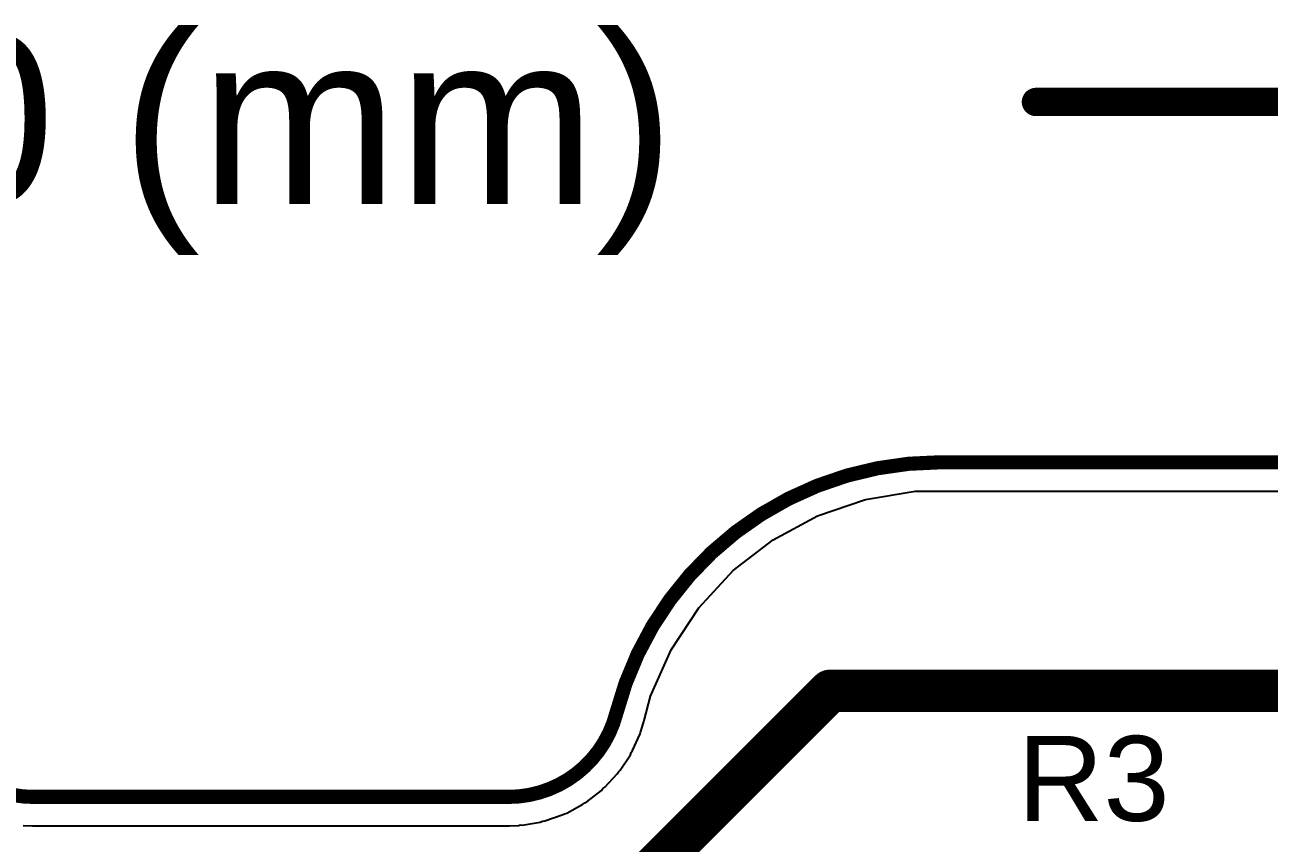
# Model space of a CAD drawing. Header units: inches. Extents: x -3 to 331, y -3 to 61.
# Drawn here: x 7.79 to 18.95, y 24.09 to 31.42 of the extents above; entities that cross this region are included whole.
import ezdxf

# ---------------------------------------------------------------- set-up
doc = ezdxf.new("R2010")
doc.units = ezdxf.units.IN
for name, color, linetype in [('Board Outline', 216, 'Continuous'), ('Bottom Layer', 5, 'Continuous'), ('Dimension', 6, 'Continuous'), ('Top Layer', 1, 'Continuous'), ('Top Overlay', 2, 'Continuous')]:
    doc.layers.add(name, color=color, linetype=linetype)
doc.styles.add('Arial', font='', dxfattribs={"height": 0.2})
doc.styles.get('Arial').set_extended_font_data('Arial')

msp = doc.modelspace()

# ---------------------------------------------------------------- linework, layer by layer
at = {"layer": 'Board Outline', "const_width": 0.127}
for points in [[(13.0952621, 25.25000284, -0.3419987131196474), (16.00000102, 27.50000342)], [(7.872984, 24.50000434, -0.341998713119649), (6.904741079999999, 25.25000284)], [(13.09525956, 25.25000284, -0.3419987131196459), (12.12701664, 24.50000434)]]:
    msp.add_lwpolyline(points, format="xyb", dxfattribs=at)
for points in [[(16.00000102, 27.50000342), (19.4999991, 27.50000342)], [(7.872984, 24.50000434), (12.12701664, 24.50000434)]]:
    msp.add_lwpolyline(points, dxfattribs=at)
at = {"layer": 'Board Outline', "const_width": 0.0635}
for points in [[(15.96825102, 27.50000342, 1), (16.03175102, 27.50000342, 1)], [(15.96825102, 27.50000342, 1), (16.03175102, 27.50000342, 1)], [(13.06350956, 25.25000284, 1), (13.12700956, 25.25000284, 1)], [(13.0635121, 25.25000284, 1), (13.1270121, 25.25000284, 1)], [(7.841233999999999, 24.50000434, 1), (7.904733999999999, 24.50000434, 1)], [(7.841233999999999, 24.50000434, 1), (7.904733999999999, 24.50000434, 1)], [(12.09526664, 24.50000434, 1), (12.15876664, 24.50000434, 1)], [(12.09526664, 24.50000434, 1), (12.15876664, 24.50000434, 1)]]:
    msp.add_lwpolyline(points, format="xyb", close=True, dxfattribs=at)
at = {"layer": 'Bottom Layer'}
for p, q in [((15.32715248, 27.16679352), (15.77367432, 27.24103772)), ((15.77367432, 27.24103772), (16.00000356, 27.24104026)), ((16.00000356, 27.24104026), (19.49999656, 27.24103518)), ((14.89886022, 27.02031934), (15.32715248, 27.16679352)), ((14.50039518, 26.80557758), (14.89886022, 27.02031934)), ((14.14253204, 26.52837976), (14.50039518, 26.80557758)), ((13.83500408, 26.1962646), (14.14253204, 26.52837976)), ((13.58609678, 25.81817544), (13.83500408, 26.1962646)), ((13.4025767, 25.4043942), (13.58609678, 25.81817544)), ((13.34599566, 25.18525824), (13.4025767, 25.4043942)), ((13.31166502, 25.08192596), (13.31926216, 25.09616266)), ((13.31926216, 25.09616266), (13.34311784, 25.17498394)), ((13.34311784, 25.17498394), (13.34364616, 25.18038144)), ((13.34364616, 25.18038144), (13.34599566, 25.18525824)), ((13.24140862, 24.91574138), (13.3081268, 25.06618812)), ((13.3081268, 25.06618812), (13.31166502, 25.08192596)), ((13.13048174, 24.74086746), (13.22097686, 24.87832718)), ((13.22097686, 24.87832718), (13.22904898, 24.89820014)), ((13.22904898, 24.89820014), (13.24140862, 24.91574138)), ((12.9923794, 24.58656246), (13.10419528, 24.70731914)), ((13.10419528, 24.70731914), (13.11541446, 24.72559444)), ((13.11541446, 24.72559444), (13.13048174, 24.74086746)), ((12.83084048, 24.45699452), (12.96094944, 24.55777918)), ((12.96094944, 24.55777918), (12.9750185, 24.57397168)), ((12.9750185, 24.57397168), (12.9923794, 24.58656246)), ((12.65023124, 24.355679), (12.79510522, 24.43375352)), ((12.79510522, 24.43375352), (12.81163808, 24.44741618)), ((12.81163808, 24.44741618), (12.83084048, 24.45699452)), ((12.45545642, 24.2853591), (12.6111762, 24.33861528)), ((12.6111762, 24.33861528), (12.62972836, 24.34938234)), ((12.62972836, 24.34938234), (12.65023124, 24.355679)), ((7.780032699999999, 24.24465052), (7.862321079999999, 24.24125962)), ((7.862321079999999, 24.24125962), (7.8676754, 24.24209782)), ((7.8676754, 24.24209782), (7.872984, 24.24104118)), ((7.872984, 24.24104118), (12.1270141, 24.24104118)), ((12.1270141, 24.24104118), (12.1323227, 24.24209782)), ((12.1323227, 24.24209782), (12.13767702, 24.24125962)), ((12.13767702, 24.24125962), (12.21996286, 24.24465052)), ((12.21996286, 24.24465052), (12.23565244, 24.24845036)), ((12.23565244, 24.24845036), (12.25177636, 24.24793982)), ((12.25177636, 24.24793982), (12.41412554, 24.2749324)), ((12.41412554, 24.2749324), (12.434189, 24.28250922)), ((12.434189, 24.28250922), (12.45545642, 24.2853591))]:
    msp.add_line(p, q, dxfattribs=at)
at = {"layer": 'Dimension', "const_width": 0.254}
msp.add_lwpolyline([(16.8557829, 30.7302027), (22.50000326, 30.7302027)], dxfattribs=at)
at = {"layer": 'Dimension', "const_width": 0.127}
msp.add_lwpolyline([(16.7922829, 30.7302027, 1), (16.9192829, 30.7302027, 1)], format="xyb", close=True, dxfattribs=at)
at = {"layer": 'Top Layer', "const_width": 0.3809999999999999}
for points in [[(13.03949894, 23.47889894), (15.0114, 25.4508)], [(15.0114, 25.4508), (20.32, 25.4508)]]:
    msp.add_lwpolyline(points, dxfattribs=at)
at = {"layer": 'Top Layer', "const_width": 0.1905}
msp.add_lwpolyline([(14.91615, 25.4508, 1), (15.10665, 25.4508, 1)], format="xyb", close=True, dxfattribs=at)
msp.add_lwpolyline([(14.91615, 25.4508, 1), (15.10665, 25.4508, 1)], format="xyb", close=True, dxfattribs=at)

# ---------------------------------------------------------------- texts
at = {"layer": 'Dimension', "style": 'Arial'}
msp.add_text('25.00 (mm)', height=1.524, dxfattribs=at).set_placement((2.73782028, 29.81604908))
at = {"layer": 'Top Overlay', "style": 'Arial'}
msp.add_text('R3', height=0.7619999999999999, dxfattribs=at).set_placement((16.69280126, 24.2849273))

doc.saveas('drawing.dxf')
